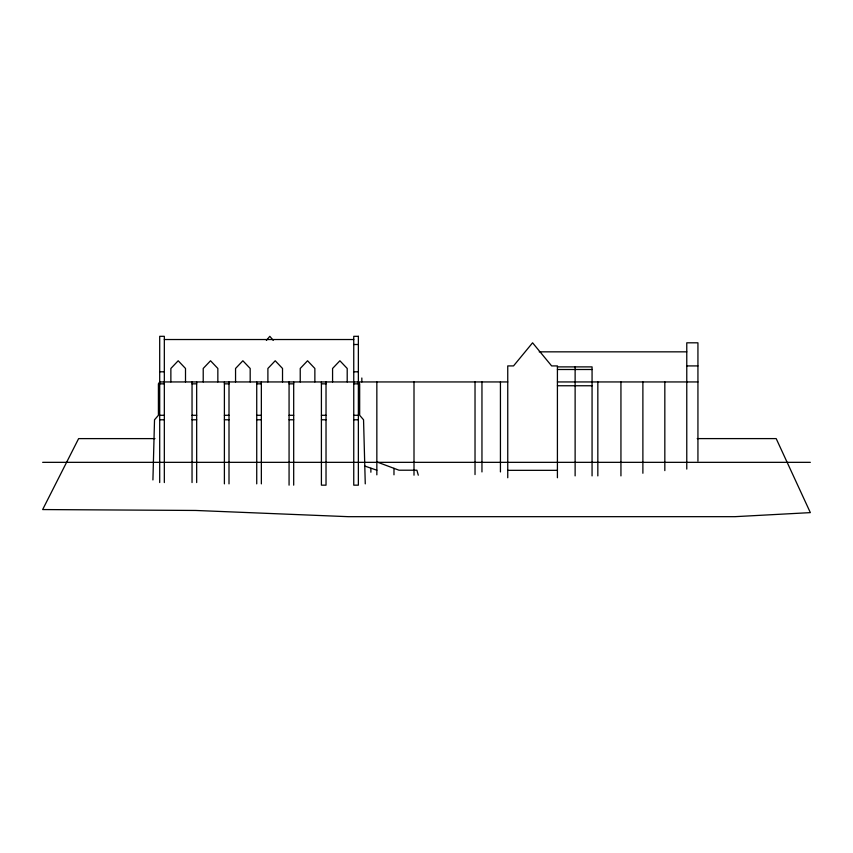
<?xml version="1.0" encoding="UTF-8"?>
<svg xmlns="http://www.w3.org/2000/svg" width="853" height="853" viewBox="0 0 853 853"><rect width="100%" height="100%" fill="white"/><g stroke="black" fill="none" stroke-linecap="round" stroke-linejoin="round"><path stroke-width="1.28" d="M152.922 479.94L154.521 419.783L158.413 415.294L158.413 383.839L159.703 381.941L507.748 381.941M266.381 340.368L269.815 336.317L273.248 340.368M164.33 339.526L353.75 339.526M353.75 344.505L358.367 344.505M539.224 351.841L686.772 351.841M686.772 365.916L697.935 365.916M557.414 366.886L592.067 366.886L592.067 475.899M557.414 369.498L592.067 369.498M159.703 371.801L164.33 371.801M353.75 371.801L358.367 371.801M557.414 381.941L697.935 381.941M159.703 383.839L164.33 383.839M192.042 383.839L196.67 383.839M224.392 383.839L229.009 383.839M256.732 383.839L261.349 383.839M289.071 383.839L293.688 383.839M321.41 383.839L326.027 383.839M353.75 383.839L358.367 383.839M557.414 385.759L592.067 385.759M159.703 415.294L164.33 415.294M192.042 415.294L196.67 415.294M224.392 415.294L229.009 415.294M256.732 415.294L261.349 415.294M289.071 415.294L293.688 415.294M321.41 415.294L326.027 415.294M353.75 415.294L358.367 415.294M159.703 419.783L164.33 419.783M192.042 419.783L196.67 419.783M224.392 419.783L229.009 419.783M256.732 419.783L261.349 419.783M289.071 419.783L293.688 419.783M321.41 419.783L326.027 419.783M353.75 419.783L358.367 419.783M154.958 438.613L78.615 438.613L42.65 509.561L195.636 510.457L348.44 516.683L734.998 516.673L810.35 512.621L776.187 438.602L697.221 438.602M42.65 462.337L810.35 462.337M376.845 470.206L364.764 466.047M507.748 470.334L557.414 470.334M376.845 461.931L398.991 470.206L416.893 470.206L418.29 475.196M358.367 381.941L359.667 383.839L359.667 415.294L363.549 419.783L365.265 483.864M697.935 461.1L697.935 342.81L686.772 342.81L686.772 469.086M664.828 381.941L664.828 470.611M642.885 381.941L642.885 473.255M620.941 381.941L620.941 475.899M597.836 381.941L597.836 475.899M575.125 366.886L575.125 475.889M557.414 477.744L557.414 365.916L551.635 365.916L532.581 342.81L513.527 365.916L507.748 365.916L507.748 477.744M500.434 381.941L500.434 471.933M481.956 381.941L481.956 471.933M475.025 381.941L475.025 474.577M414.004 381.941L414.004 475.196M393.979 468.329L393.979 474.812M376.845 381.941L376.845 474.844M370.884 468.329L370.884 472.221M361.832 377.996L361.832 381.941M347.203 381.941L347.203 368.464L339.889 360.766L332.574 368.464L332.574 381.941M326.027 381.941L326.027 485.165L321.41 485.165L321.41 381.941M314.864 381.941L314.864 368.464L307.549 360.766L300.235 368.464L300.235 381.941M293.688 381.941L293.688 485.165M289.071 381.941L289.071 485.165M282.524 381.941L282.524 368.464L275.21 360.766L267.895 368.464L267.895 381.941M261.349 381.941L261.349 483.864M256.732 381.941L256.732 483.864M250.185 381.941L250.185 368.464L242.87 360.766L235.556 368.464L235.556 381.941M229.009 381.941L229.009 483.864M224.392 381.941L224.392 483.864M217.846 381.941L217.846 368.464L210.531 360.766L203.217 368.464L203.217 381.941M196.67 381.941L196.67 482.553M192.042 381.941L192.042 482.553M185.506 381.941L185.506 368.464L178.192 360.766L170.867 368.464L170.867 381.941M164.33 482.553L164.33 336.317L159.703 336.317L159.703 482.553M358.367 336.317L353.75 336.317L353.75 485.165L358.367 485.165L358.367 336.317"/></g></svg>
